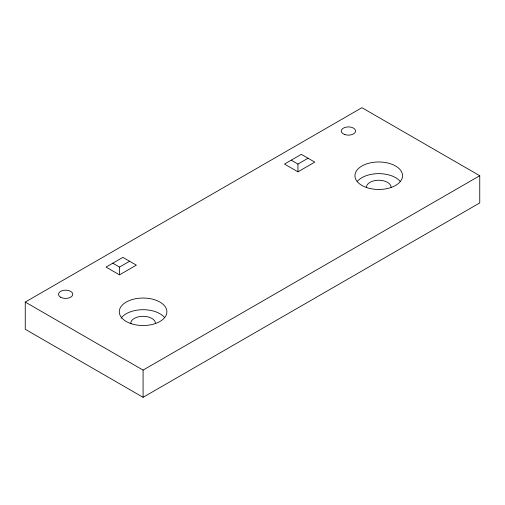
<?xml version="1.0" encoding="UTF-8"?>
<svg xmlns="http://www.w3.org/2000/svg" width="505" height="505" viewBox="0 0 505 505"><rect width="100%" height="100%" fill="white"/><g stroke="black" fill="none" stroke-linecap="round" stroke-linejoin="round"><path stroke-width="0.76" d="M25.25 302.066L361.915 107.691L479.75 175.721L479.75 202.934L143.085 397.309L25.25 329.279L25.25 302.066L143.085 370.096L479.75 175.721M112.785 263.193L119.515 267.076L129.615 261.249M291.215 160.173L297.95 164.062L308.05 158.229M119.515 274.853L136.35 265.131L122.885 257.361L106.05 267.076L119.515 274.853L119.515 267.076M297.95 171.833L314.785 162.118L301.315 154.341L284.485 164.062L297.95 171.833L297.95 164.062M143.085 370.096L143.085 397.309M130.707 323.446A12.379 7.146 0 0 1 143.085 316.3A12.379 7.146 0 0 1 155.464 323.446M366.371 187.387A12.379 7.146 0 0 1 378.75 180.241A12.379 7.146 0 0 1 391.129 187.387M121.086 318.188A23.804 13.742 0 0 1 142.561 309.704A23.804 13.742 0 0 1 164.655 317.632M357.174 181.573A23.804 13.742 0 0 1 378.75 173.638A23.804 13.742 0 0 1 400.326 181.573M131.18 323.686A23.804 13.742 0 0 0 166.89 311.781A23.804 13.742 0 0 0 131.18 299.882A23.804 13.742 0 0 0 131.18 323.686M366.845 187.626A23.804 13.742 0 0 0 402.554 175.721A23.804 13.742 0 0 0 366.845 163.822A23.804 13.742 0 0 0 366.845 187.626M344.877 134.589A7.139 4.122 0 0 0 355.589 131.016A7.139 4.122 0 0 0 344.877 127.443A7.139 4.122 0 0 0 344.877 134.589M60.6 297.205A7.139 4.122 0 0 0 72.55 295.356A7.139 4.122 0 0 0 63.8 290.306A7.139 4.122 0 0 0 60.6 297.205"/></g></svg>
